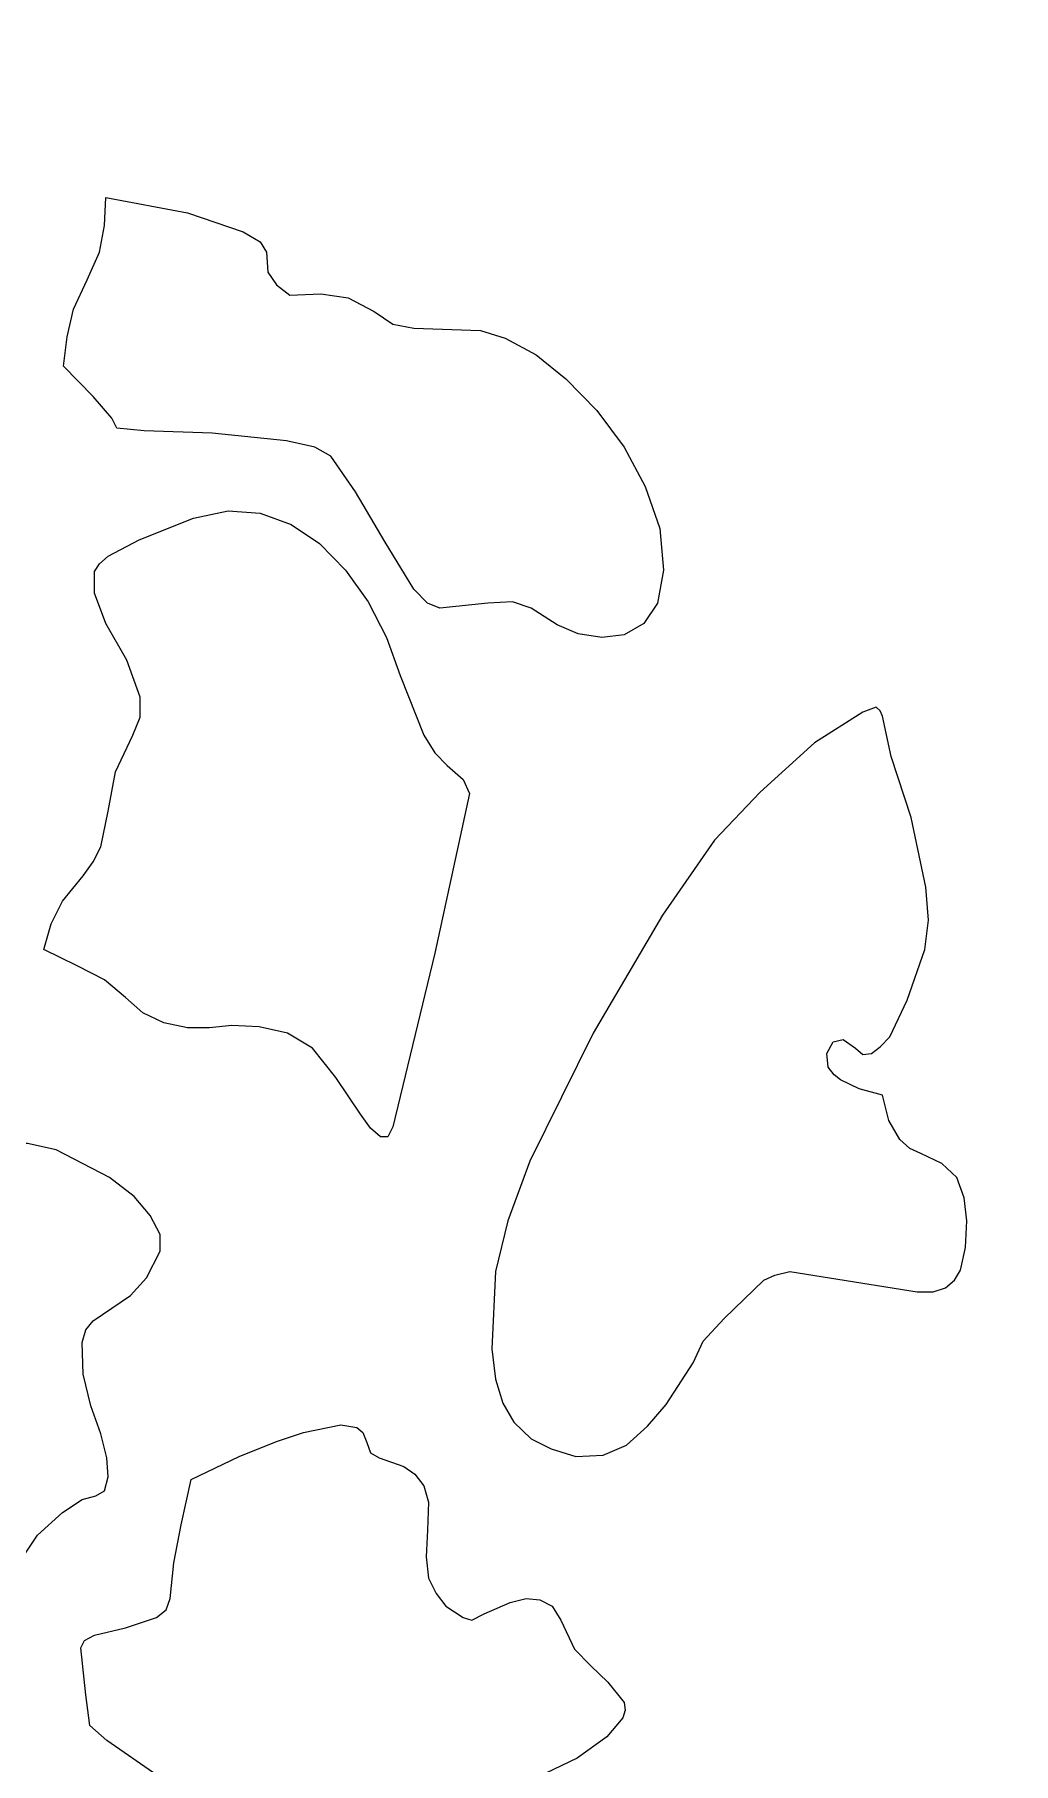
# Model space of a CAD drawing. Header units: centimetres. Extents: x -9.5 to 4.7, y -9.1 to 10.1.
# Drawn here: x -6.871 to -5.005, y -1.647 to 1.648 of the extents above; entities that cross this region are included whole.
import ezdxf

# ---------------------------------------------------------------- set-up
doc = ezdxf.new("R2010")
doc.units = ezdxf.units.CM
doc.header["$MEASUREMENT"] = 0
doc.layers.add('layer 1', color=7, linetype='Continuous')

msp = doc.modelspace()

# ---------------------------------------------------------------- linework, layer by layer
at = {"layer": 'layer 1', "color": 242, "lineweight": 9}
for points, knots in [([(-3.14019, -9.10151), (-3.14019, -9.10151), (-9.54723, -9.10249), (-9.54723, -9.10249), (-9.54723, -9.10249), (-9.54723, -9.10249), (-9.54723, 10.11864), (-9.54723, 10.11864), (-9.54723, 10.11864), (-9.54723, 10.11864), (-3.14019, 10.11864), (-3.14019, 10.11864), (-3.14019, 10.11864), (-3.14019, 10.11864), (-3.14019, -9.10151), (-3.14019, -9.10151)], [0, 0, 0, 0, 0.2, 0.2, 0.2, 0.2, 0.4, 0.4, 0.4, 0.4, 0.6, 0.6, 0.6, 0.6, 1, 1, 1, 1]), ([(-6.71389, 0.89762), (-6.71389, 0.89762), (-6.66192, 0.8927), (-6.66192, 0.8927), (-6.66192, 0.8927), (-6.66192, 0.8927), (-6.53236, 0.88797), (-6.53236, 0.88797), (-6.53236, 0.88797), (-6.53236, 0.88797), (-6.39069, 0.8734), (-6.39069, 0.8734), (-6.39069, 0.8734), (-6.39069, 0.8734), (-6.33659, 0.86138), (-6.33659, 0.86138), (-6.33659, 0.86138), (-6.33659, 0.86138), (-6.30598, 0.84445), (-6.30598, 0.84445), (-6.30598, 0.84445), (-6.30598, 0.84445), (-6.25899, 0.7767), (-6.25899, 0.7767), (-6.25899, 0.7767), (-6.25899, 0.7767), (-6.2024, 0.6802), (-6.2024, 0.6802), (-6.2024, 0.6802), (-6.2024, 0.6802), (-6.14794, 0.59079), (-6.14794, 0.59079), (-6.14794, 0.59079), (-6.14794, 0.59079), (-6.12195, 0.5642), (-6.12195, 0.5642), (-6.12195, 0.5642), (-6.12195, 0.5642), (-6.09846, 0.55455), (-6.09846, 0.55455), (-6.09846, 0.55455), (-6.09846, 0.55455), (-6.00662, 0.5642), (-6.00662, 0.5642), (-6.00662, 0.5642), (-6.00662, 0.5642), (-5.95964, 0.56657), (-5.95964, 0.56657), (-5.95964, 0.56657), (-5.95964, 0.56657), (-5.92404, 0.55455), (-5.92404, 0.55455), (-5.92404, 0.55455), (-5.92404, 0.55455), (-5.87457, 0.52304), (-5.87457, 0.52304), (-5.87457, 0.52304), (-5.87457, 0.52304), (-5.8347, 0.50611), (-5.8347, 0.50611), (-5.8347, 0.50611), (-5.8347, 0.50611), (-5.78985, 0.49882), (-5.78985, 0.49882), (-5.78985, 0.49882), (-5.78985, 0.49882), (-5.74714, 0.50374), (-5.74714, 0.50374), (-5.74714, 0.50374), (-5.74714, 0.50374), (-5.70976, 0.52541), (-5.70976, 0.52541), (-5.70976, 0.52541), (-5.70976, 0.52541), (-5.68378, 0.5642), (-5.68378, 0.5642), (-5.68378, 0.5642), (-5.68378, 0.5642), (-5.67203, 0.62703), (-5.67203, 0.62703), (-5.67203, 0.62703), (-5.67203, 0.62703), (-5.6788, 0.70659), (-5.6788, 0.70659), (-5.6788, 0.70659), (-5.6788, 0.70659), (-5.70727, 0.78635), (-5.70727, 0.78635), (-5.70727, 0.78635), (-5.70727, 0.78635), (-5.74714, 0.86138), (-5.74714, 0.86138), (-5.74714, 0.86138), (-5.74714, 0.86138), (-5.79911, 0.9313), (-5.79911, 0.9313), (-5.79911, 0.9313), (-5.79911, 0.9313), (-5.85819, 0.99176), (-5.85819, 0.99176), (-5.85819, 0.99176), (-5.85819, 0.99176), (-5.91479, 1.03764), (-5.91479, 1.03764), (-5.91479, 1.03764), (-5.91479, 1.03764), (-5.97352, 1.06915), (-5.97352, 1.06915), (-5.97352, 1.06915), (-5.97352, 1.06915), (-6.02086, 1.08353), (-6.02086, 1.08353), (-6.02086, 1.08353), (-6.02086, 1.08353), (-6.14794, 1.08845), (-6.14794, 1.08845), (-6.14794, 1.08845), (-6.14794, 1.08845), (-6.18816, 1.09574), (-6.18816, 1.09574), (-6.18816, 1.09574), (-6.18816, 1.09574), (-6.2234, 1.11977), (-6.2234, 1.11977), (-6.2234, 1.11977), (-6.2234, 1.11977), (-6.27287, 1.14635), (-6.27287, 1.14635), (-6.27287, 1.14635), (-6.27287, 1.14635), (-6.32484, 1.15364), (-6.32484, 1.15364), (-6.32484, 1.15364), (-6.32484, 1.15364), (-6.38393, 1.15128), (-6.38393, 1.15128), (-6.38393, 1.15128), (-6.38393, 1.15128), (-6.40956, 1.17058), (-6.40956, 1.17058), (-6.40956, 1.17058), (-6.40956, 1.17058), (-6.42629, 1.1948), (-6.42629, 1.1948), (-6.42629, 1.1948), (-6.42629, 1.1948), (-6.42842, 1.2334), (-6.42842, 1.2334), (-6.42842, 1.2334), (-6.42842, 1.2334), (-6.44052, 1.2527), (-6.44052, 1.2527), (-6.44052, 1.2527), (-6.44052, 1.2527), (-6.47327, 1.272), (-6.47327, 1.272), (-6.47327, 1.272), (-6.47327, 1.272), (-6.57934, 1.30824), (-6.57934, 1.30824), (-6.57934, 1.30824), (-6.57934, 1.30824), (-6.73489, 1.33719), (-6.73489, 1.33719), (-6.73489, 1.33719), (-6.73489, 1.33719), (-6.73738, 1.28421), (-6.73738, 1.28421), (-6.73738, 1.28421), (-6.73738, 1.28421), (-6.74664, 1.2334), (-6.74664, 1.2334), (-6.74664, 1.2334), (-6.74664, 1.2334), (-6.77049, 1.18023), (-6.77049, 1.18023), (-6.77049, 1.18023), (-6.77049, 1.18023), (-6.79647, 1.12469), (-6.79647, 1.12469), (-6.79647, 1.12469), (-6.79647, 1.12469), (-6.80822, 1.07152), (-6.80822, 1.07152), (-6.80822, 1.07152), (-6.80822, 1.07152), (-6.81534, 1.01598), (-6.81534, 1.01598), (-6.81534, 1.01598), (-6.81534, 1.01598), (-6.75874, 0.95788), (-6.75874, 0.95788), (-6.75874, 0.95788), (-6.75874, 0.95788), (-6.72315, 0.91692), (-6.72315, 0.91692), (-6.72315, 0.91692), (-6.72315, 0.91692), (-6.71389, 0.89762), (-6.71389, 0.89762)], [0, 0, 0, 0, 0.0196078, 0.0196078, 0.0196078, 0.0196078, 0.0392157, 0.0392157, 0.0392157, 0.0392157, 0.0588235, 0.0588235, 0.0588235, 0.0588235, 0.0784314, 0.0784314, 0.0784314, 0.0784314, 0.0980392, 0.0980392, 0.0980392, 0.0980392, 0.1176471, 0.1176471, 0.1176471, 0.1176471, 0.1372549, 0.1372549, 0.1372549, 0.1372549, 0.1568627, 0.1568627, 0.1568627, 0.1568627, 0.1764706, 0.1764706, 0.1764706, 0.1764706, 0.1960784, 0.1960784, 0.1960784, 0.1960784, 0.2156863, 0.2156863, 0.2156863, 0.2156863, 0.2352941, 0.2352941, 0.2352941, 0.2352941, 0.254902, 0.254902, 0.254902, 0.254902, 0.2745098, 0.2745098, 0.2745098, 0.2745098, 0.2941176, 0.2941176, 0.2941176, 0.2941176, 0.3137255, 0.3137255, 0.3137255, 0.3137255, 0.3333333, 0.3333333, 0.3333333, 0.3333333, 0.3529412, 0.3529412, 0.3529412, 0.3529412, 0.372549, 0.372549, 0.372549, 0.372549, 0.3921569, 0.3921569, 0.3921569, 0.3921569, 0.4117647, 0.4117647, 0.4117647, 0.4117647, 0.4313725, 0.4313725, 0.4313725, 0.4313725, 0.4509804, 0.4509804, 0.4509804, 0.4509804, 0.4705882, 0.4705882, 0.4705882, 0.4705882, 0.4901961, 0.4901961, 0.4901961, 0.4901961, 0.5098039, 0.5098039, 0.5098039, 0.5098039, 0.5294118, 0.5294118, 0.5294118, 0.5294118, 0.5490196, 0.5490196, 0.5490196, 0.5490196, 0.5686275, 0.5686275, 0.5686275, 0.5686275, 0.5882353, 0.5882353, 0.5882353, 0.5882353, 0.6078431, 0.6078431, 0.6078431, 0.6078431, 0.627451, 0.627451, 0.627451, 0.627451, 0.6470588, 0.6470588, 0.6470588, 0.6470588, 0.6666667, 0.6666667, 0.6666667, 0.6666667, 0.6862745, 0.6862745, 0.6862745, 0.6862745, 0.7058824, 0.7058824, 0.7058824, 0.7058824, 0.7254902, 0.7254902, 0.7254902, 0.7254902, 0.745098, 0.745098, 0.745098, 0.745098, 0.7647059, 0.7647059, 0.7647059, 0.7647059, 0.7843137, 0.7843137, 0.7843137, 0.7843137, 0.8039216, 0.8039216, 0.8039216, 0.8039216, 0.8235294, 0.8235294, 0.8235294, 0.8235294, 0.8431373, 0.8431373, 0.8431373, 0.8431373, 0.8627451, 0.8627451, 0.8627451, 0.8627451, 0.8823529, 0.8823529, 0.8823529, 0.8823529, 0.9019608, 0.9019608, 0.9019608, 0.9019608, 0.9215686, 0.9215686, 0.9215686, 0.9215686, 0.9411765, 0.9411765, 0.9411765, 0.9411765, 0.9607843, 0.9607843, 0.9607843, 0.9607843, 1, 1, 1, 1]), ([(-6.85271, -0.09554), (-6.85271, -0.09554), (-6.78935, -0.12685), (-6.78935, -0.12685), (-6.78935, -0.12685), (-6.78935, -0.12685), (-6.73738, -0.15344), (-6.73738, -0.15344), (-6.73738, -0.15344), (-6.73738, -0.15344), (-6.69716, -0.18731), (-6.69716, -0.18731), (-6.69716, -0.18731), (-6.69716, -0.18731), (-6.66441, -0.21626), (-6.66441, -0.21626), (-6.66441, -0.21626), (-6.66441, -0.21626), (-6.62419, -0.23556), (-6.62419, -0.23556), (-6.62419, -0.23556), (-6.62419, -0.23556), (-6.57934, -0.24521), (-6.57934, -0.24521), (-6.57934, -0.24521), (-6.57934, -0.24521), (-6.53699, -0.24521), (-6.53699, -0.24521), (-6.53699, -0.24521), (-6.53699, -0.24521), (-6.49463, -0.24048), (-6.49463, -0.24048), (-6.49463, -0.24048), (-6.49463, -0.24048), (-6.44266, -0.24285), (-6.44266, -0.24285), (-6.44266, -0.24285), (-6.44266, -0.24285), (-6.38856, -0.25486), (-6.38856, -0.25486), (-6.38856, -0.25486), (-6.38856, -0.25486), (-6.34121, -0.28381), (-6.34121, -0.28381), (-6.34121, -0.28381), (-6.34121, -0.28381), (-6.29672, -0.33954), (-6.29672, -0.33954), (-6.29672, -0.33954), (-6.29672, -0.33954), (-6.24938, -0.40946), (-6.24938, -0.40946), (-6.24938, -0.40946), (-6.24938, -0.40946), (-6.23052, -0.43604), (-6.23052, -0.43604), (-6.23052, -0.43604), (-6.23052, -0.43604), (-6.21165, -0.45298), (-6.21165, -0.45298), (-6.21165, -0.45298), (-6.21165, -0.45298), (-6.19741, -0.45298), (-6.19741, -0.45298), (-6.19741, -0.45298), (-6.19741, -0.45298), (-6.18816, -0.43368), (-6.18816, -0.43368), (-6.18816, -0.43368), (-6.18816, -0.43368), (-6.10807, -0.10263), (-6.10807, -0.10263), (-6.10807, -0.10263), (-6.10807, -0.10263), (-6.04186, 0.20164), (-6.04186, 0.20164), (-6.04186, 0.20164), (-6.04186, 0.20164), (-6.05361, 0.22823), (-6.05361, 0.22823), (-6.05361, 0.22823), (-6.05361, 0.22823), (-6.08458, 0.25482), (-6.08458, 0.25482), (-6.08458, 0.25482), (-6.08458, 0.25482), (-6.10807, 0.27904), (-6.10807, 0.27904), (-6.10807, 0.27904), (-6.10807, 0.27904), (-6.12907, 0.31291), (-6.12907, 0.31291), (-6.12907, 0.31291), (-6.12907, 0.31291), (-6.17392, 0.42635), (-6.17392, 0.42635), (-6.17392, 0.42635), (-6.17392, 0.42635), (-6.1999, 0.49882), (-6.1999, 0.49882), (-6.1999, 0.49882), (-6.1999, 0.49882), (-6.23514, 0.56657), (-6.23514, 0.56657), (-6.23514, 0.56657), (-6.23514, 0.56657), (-6.27786, 0.62703), (-6.27786, 0.62703), (-6.27786, 0.62703), (-6.27786, 0.62703), (-6.32733, 0.67764), (-6.32733, 0.67764), (-6.32733, 0.67764), (-6.32733, 0.67764), (-6.38144, 0.71388), (-6.38144, 0.71388), (-6.38144, 0.71388), (-6.38144, 0.71388), (-6.44052, 0.73574), (-6.44052, 0.73574), (-6.44052, 0.73574), (-6.44052, 0.73574), (-6.50175, 0.74046), (-6.50175, 0.74046), (-6.50175, 0.74046), (-6.50175, 0.74046), (-6.5676, 0.72609), (-6.5676, 0.72609), (-6.5676, 0.72609), (-6.5676, 0.72609), (-6.67153, 0.68493), (-6.67153, 0.68493), (-6.67153, 0.68493), (-6.67153, 0.68493), (-6.73026, 0.65361), (-6.73026, 0.65361), (-6.73026, 0.65361), (-6.73026, 0.65361), (-6.74664, 0.63904), (-6.74664, 0.63904), (-6.74664, 0.63904), (-6.74664, 0.63904), (-6.75625, 0.62447), (-6.75625, 0.62447), (-6.75625, 0.62447), (-6.75625, 0.62447), (-6.75625, 0.5835), (-6.75625, 0.5835), (-6.75625, 0.5835), (-6.75625, 0.5835), (-6.73489, 0.52541), (-6.73489, 0.52541), (-6.73489, 0.52541), (-6.73489, 0.52541), (-6.69503, 0.45549), (-6.69503, 0.45549), (-6.69503, 0.45549), (-6.69503, 0.45549), (-6.66904, 0.38538), (-6.66904, 0.38538), (-6.66904, 0.38538), (-6.66904, 0.38538), (-6.66904, 0.34679), (-6.66904, 0.34679), (-6.66904, 0.34679), (-6.66904, 0.34679), (-6.68328, 0.31291), (-6.68328, 0.31291), (-6.68328, 0.31291), (-6.68328, 0.31291), (-6.71603, 0.2428), (-6.71603, 0.2428), (-6.71603, 0.2428), (-6.71603, 0.2428), (-6.73026, 0.16797), (-6.73026, 0.16797), (-6.73026, 0.16797), (-6.73026, 0.16797), (-6.7445, 0.10022), (-6.7445, 0.10022), (-6.7445, 0.10022), (-6.7445, 0.10022), (-6.75874, 0.07127), (-6.75874, 0.07127), (-6.75874, 0.07127), (-6.75874, 0.07127), (-6.77761, 0.04468), (-6.77761, 0.04468), (-6.77761, 0.04468), (-6.77761, 0.04468), (-6.81747, -0.00357), (-6.81747, -0.00357), (-6.81747, -0.00357), (-6.81747, -0.00357), (-6.83883, -0.04709), (-6.83883, -0.04709), (-6.83883, -0.04709), (-6.83883, -0.04709), (-6.85271, -0.09554), (-6.85271, -0.09554)], [0, 0, 0, 0, 0.0196078, 0.0196078, 0.0196078, 0.0196078, 0.0392157, 0.0392157, 0.0392157, 0.0392157, 0.0588235, 0.0588235, 0.0588235, 0.0588235, 0.0784314, 0.0784314, 0.0784314, 0.0784314, 0.0980392, 0.0980392, 0.0980392, 0.0980392, 0.1176471, 0.1176471, 0.1176471, 0.1176471, 0.1372549, 0.1372549, 0.1372549, 0.1372549, 0.1568627, 0.1568627, 0.1568627, 0.1568627, 0.1764706, 0.1764706, 0.1764706, 0.1764706, 0.1960784, 0.1960784, 0.1960784, 0.1960784, 0.2156863, 0.2156863, 0.2156863, 0.2156863, 0.2352941, 0.2352941, 0.2352941, 0.2352941, 0.254902, 0.254902, 0.254902, 0.254902, 0.2745098, 0.2745098, 0.2745098, 0.2745098, 0.2941176, 0.2941176, 0.2941176, 0.2941176, 0.3137255, 0.3137255, 0.3137255, 0.3137255, 0.3333333, 0.3333333, 0.3333333, 0.3333333, 0.3529412, 0.3529412, 0.3529412, 0.3529412, 0.372549, 0.372549, 0.372549, 0.372549, 0.3921569, 0.3921569, 0.3921569, 0.3921569, 0.4117647, 0.4117647, 0.4117647, 0.4117647, 0.4313725, 0.4313725, 0.4313725, 0.4313725, 0.4509804, 0.4509804, 0.4509804, 0.4509804, 0.4705882, 0.4705882, 0.4705882, 0.4705882, 0.4901961, 0.4901961, 0.4901961, 0.4901961, 0.5098039, 0.5098039, 0.5098039, 0.5098039, 0.5294118, 0.5294118, 0.5294118, 0.5294118, 0.5490196, 0.5490196, 0.5490196, 0.5490196, 0.5686275, 0.5686275, 0.5686275, 0.5686275, 0.5882353, 0.5882353, 0.5882353, 0.5882353, 0.6078431, 0.6078431, 0.6078431, 0.6078431, 0.627451, 0.627451, 0.627451, 0.627451, 0.6470588, 0.6470588, 0.6470588, 0.6470588, 0.6666667, 0.6666667, 0.6666667, 0.6666667, 0.6862745, 0.6862745, 0.6862745, 0.6862745, 0.7058824, 0.7058824, 0.7058824, 0.7058824, 0.7254902, 0.7254902, 0.7254902, 0.7254902, 0.745098, 0.745098, 0.745098, 0.745098, 0.7647059, 0.7647059, 0.7647059, 0.7647059, 0.7843137, 0.7843137, 0.7843137, 0.7843137, 0.8039216, 0.8039216, 0.8039216, 0.8039216, 0.8235294, 0.8235294, 0.8235294, 0.8235294, 0.8431373, 0.8431373, 0.8431373, 0.8431373, 0.8627451, 0.8627451, 0.8627451, 0.8627451, 0.8823529, 0.8823529, 0.8823529, 0.8823529, 0.9019608, 0.9019608, 0.9019608, 0.9019608, 0.9215686, 0.9215686, 0.9215686, 0.9215686, 0.9411765, 0.9411765, 0.9411765, 0.9411765, 0.9607843, 0.9607843, 0.9607843, 0.9607843, 1, 1, 1, 1]), ([(-5.59657, -0.84193), (-5.59657, -0.84193), (-5.61544, -0.88309), (-5.61544, -0.88309), (-5.61544, -0.88309), (-5.61544, -0.88309), (-5.66705, -0.96285), (-5.66705, -0.96285), (-5.66705, -0.96285), (-5.66705, -0.96285), (-5.70265, -1.00381), (-5.70265, -1.00381), (-5.70265, -1.00381), (-5.70265, -1.00381), (-5.74251, -1.04005), (-5.74251, -1.04005), (-5.74251, -1.04005), (-5.74251, -1.04005), (-5.78736, -1.05955), (-5.78736, -1.05955), (-5.78736, -1.05955), (-5.78736, -1.05955), (-5.83933, -1.06191), (-5.83933, -1.06191), (-5.83933, -1.06191), (-5.83933, -1.06191), (-5.88631, -1.04734), (-5.88631, -1.04734), (-5.88631, -1.04734), (-5.88631, -1.04734), (-5.92404, -1.02804), (-5.92404, -1.02804), (-5.92404, -1.02804), (-5.92404, -1.02804), (-5.95715, -0.99672), (-5.95715, -0.99672), (-5.95715, -0.99672), (-5.95715, -0.99672), (-5.9785, -0.96049), (-5.9785, -0.96049), (-5.9785, -0.96049), (-5.9785, -0.96049), (-5.99239, -0.9144), (-5.99239, -0.9144), (-5.99239, -0.9144), (-5.99239, -0.9144), (-5.99951, -0.85651), (-5.99951, -0.85651), (-5.99951, -0.85651), (-5.99951, -0.85651), (-5.99239, -0.7092), (-5.99239, -0.7092), (-5.99239, -0.7092), (-5.99239, -0.7092), (-5.96889, -0.6125), (-5.96889, -0.6125), (-5.96889, -0.6125), (-5.96889, -0.6125), (-5.92654, -0.49887), (-5.92654, -0.49887), (-5.92654, -0.49887), (-5.92654, -0.49887), (-5.80623, -0.25486), (-5.80623, -0.25486), (-5.80623, -0.25486), (-5.80623, -0.25486), (-5.67417, -0.03015), (-5.67417, -0.03015), (-5.67417, -0.03015), (-5.67417, -0.03015), (-5.57522, 0.11243), (-5.57522, 0.11243), (-5.57522, 0.11243), (-5.57522, 0.11243), (-5.48801, 0.2042), (-5.48801, 0.2042), (-5.48801, 0.2042), (-5.48801, 0.2042), (-5.38443, 0.29834), (-5.38443, 0.29834), (-5.38443, 0.29834), (-5.38443, 0.29834), (-5.29224, 0.35644), (-5.29224, 0.35644), (-5.29224, 0.35644), (-5.29224, 0.35644), (-5.26661, 0.36609), (-5.26661, 0.36609), (-5.26661, 0.36609), (-5.26661, 0.36609), (-5.25949, 0.3588), (-5.25949, 0.3588), (-5.25949, 0.3588), (-5.25949, 0.3588), (-5.25451, 0.34915), (-5.25451, 0.34915), (-5.25451, 0.34915), (-5.25451, 0.34915), (-5.23814, 0.27175), (-5.23814, 0.27175), (-5.23814, 0.27175), (-5.23814, 0.27175), (-5.20041, 0.15576), (-5.20041, 0.15576), (-5.20041, 0.15576), (-5.20041, 0.15576), (-5.17229, 0.02302), (-5.17229, 0.02302), (-5.17229, 0.02302), (-5.17229, 0.02302), (-5.1673, -0.0398), (-5.1673, -0.0398), (-5.1673, -0.0398), (-5.1673, -0.0398), (-5.17442, -0.09554), (-5.17442, -0.09554), (-5.17442, -0.09554), (-5.17442, -0.09554), (-5.20752, -0.19204), (-5.20752, -0.19204), (-5.20752, -0.19204), (-5.20752, -0.19204), (-5.24063, -0.26215), (-5.24063, -0.26215), (-5.24063, -0.26215), (-5.24063, -0.26215), (-5.25949, -0.28145), (-5.25949, -0.28145), (-5.25949, -0.28145), (-5.25949, -0.28145), (-5.27587, -0.29366), (-5.27587, -0.29366), (-5.27587, -0.29366), (-5.27587, -0.29366), (-5.29224, -0.29602), (-5.29224, -0.29602), (-5.29224, -0.29602), (-5.29224, -0.29602), (-5.30648, -0.28381), (-5.30648, -0.28381), (-5.30648, -0.28381), (-5.30648, -0.28381), (-5.32997, -0.26707), (-5.32997, -0.26707), (-5.32997, -0.26707), (-5.32997, -0.26707), (-5.34883, -0.2718), (-5.34883, -0.2718), (-5.34883, -0.2718), (-5.34883, -0.2718), (-5.36058, -0.29366), (-5.36058, -0.29366), (-5.36058, -0.29366), (-5.36058, -0.29366), (-5.35845, -0.32005), (-5.35845, -0.32005), (-5.35845, -0.32005), (-5.35845, -0.32005), (-5.3467, -0.33462), (-5.3467, -0.33462), (-5.3467, -0.33462), (-5.3467, -0.33462), (-5.33495, -0.34427), (-5.33495, -0.34427), (-5.33495, -0.34427), (-5.33495, -0.34427), (-5.29936, -0.36121), (-5.29936, -0.36121), (-5.29936, -0.36121), (-5.29936, -0.36121), (-5.25451, -0.37322), (-5.25451, -0.37322), (-5.25451, -0.37322), (-5.25451, -0.37322), (-5.24276, -0.42167), (-5.24276, -0.42167), (-5.24276, -0.42167), (-5.24276, -0.42167), (-5.22176, -0.4579), (-5.22176, -0.4579), (-5.22176, -0.4579), (-5.22176, -0.4579), (-5.2029, -0.47484), (-5.2029, -0.47484), (-5.2029, -0.47484), (-5.2029, -0.47484), (-5.18154, -0.48449), (-5.18154, -0.48449), (-5.18154, -0.48449), (-5.18154, -0.48449), (-5.14167, -0.50379), (-5.14167, -0.50379), (-5.14167, -0.50379), (-5.14167, -0.50379), (-5.1132, -0.53038), (-5.1132, -0.53038), (-5.1132, -0.53038), (-5.1132, -0.53038), (-5.09896, -0.56898), (-5.09896, -0.56898), (-5.09896, -0.56898), (-5.09896, -0.56898), (-5.09433, -0.6125), (-5.09433, -0.6125), (-5.09433, -0.6125), (-5.09433, -0.6125), (-5.09682, -0.66331), (-5.09682, -0.66331), (-5.09682, -0.66331), (-5.09682, -0.66331), (-5.10608, -0.70664), (-5.10608, -0.70664), (-5.10608, -0.70664), (-5.10608, -0.70664), (-5.11783, -0.72613), (-5.11783, -0.72613), (-5.11783, -0.72613), (-5.11783, -0.72613), (-5.13455, -0.74051), (-5.13455, -0.74051), (-5.13455, -0.74051), (-5.13455, -0.74051), (-5.15805, -0.7478), (-5.15805, -0.7478), (-5.15805, -0.7478), (-5.15805, -0.7478), (-5.18866, -0.7478), (-5.18866, -0.7478), (-5.18866, -0.7478), (-5.18866, -0.7478), (-5.35595, -0.72121), (-5.35595, -0.72121), (-5.35595, -0.72121), (-5.35595, -0.72121), (-5.43141, -0.7092), (-5.43141, -0.7092), (-5.43141, -0.7092), (-5.43141, -0.7092), (-5.45989, -0.71629), (-5.45989, -0.71629), (-5.45989, -0.71629), (-5.45989, -0.71629), (-5.48089, -0.72613), (-5.48089, -0.72613), (-5.48089, -0.72613), (-5.48089, -0.72613), (-5.55635, -0.79861), (-5.55635, -0.79861), (-5.55635, -0.79861), (-5.55635, -0.79861), (-5.59657, -0.84193), (-5.59657, -0.84193)], [0, 0, 0, 0, 0.015625, 0.015625, 0.015625, 0.015625, 0.03125, 0.03125, 0.03125, 0.03125, 0.046875, 0.046875, 0.046875, 0.046875, 0.0625, 0.0625, 0.0625, 0.0625, 0.078125, 0.078125, 0.078125, 0.078125, 0.09375, 0.09375, 0.09375, 0.09375, 0.109375, 0.109375, 0.109375, 0.109375, 0.125, 0.125, 0.125, 0.125, 0.140625, 0.140625, 0.140625, 0.140625, 0.15625, 0.15625, 0.15625, 0.15625, 0.171875, 0.171875, 0.171875, 0.171875, 0.1875, 0.1875, 0.1875, 0.1875, 0.203125, 0.203125, 0.203125, 0.203125, 0.21875, 0.21875, 0.21875, 0.21875, 0.234375, 0.234375, 0.234375, 0.234375, 0.25, 0.25, 0.25, 0.25, 0.265625, 0.265625, 0.265625, 0.265625, 0.28125, 0.28125, 0.28125, 0.28125, 0.296875, 0.296875, 0.296875, 0.296875, 0.3125, 0.3125, 0.3125, 0.3125, 0.328125, 0.328125, 0.328125, 0.328125, 0.34375, 0.34375, 0.34375, 0.34375, 0.359375, 0.359375, 0.359375, 0.359375, 0.375, 0.375, 0.375, 0.375, 0.390625, 0.390625, 0.390625, 0.390625, 0.40625, 0.40625, 0.40625, 0.40625, 0.421875, 0.421875, 0.421875, 0.421875, 0.4375, 0.4375, 0.4375, 0.4375, 0.453125, 0.453125, 0.453125, 0.453125, 0.46875, 0.46875, 0.46875, 0.46875, 0.484375, 0.484375, 0.484375, 0.484375, 0.5, 0.5, 0.5, 0.5, 0.515625, 0.515625, 0.515625, 0.515625, 0.53125, 0.53125, 0.53125, 0.53125, 0.546875, 0.546875, 0.546875, 0.546875, 0.5625, 0.5625, 0.5625, 0.5625, 0.578125, 0.578125, 0.578125, 0.578125, 0.59375, 0.59375, 0.59375, 0.59375, 0.609375, 0.609375, 0.609375, 0.609375, 0.625, 0.625, 0.625, 0.625, 0.640625, 0.640625, 0.640625, 0.640625, 0.65625, 0.65625, 0.65625, 0.65625, 0.671875, 0.671875, 0.671875, 0.671875, 0.6875, 0.6875, 0.6875, 0.6875, 0.703125, 0.703125, 0.703125, 0.703125, 0.71875, 0.71875, 0.71875, 0.71875, 0.734375, 0.734375, 0.734375, 0.734375, 0.75, 0.75, 0.75, 0.75, 0.765625, 0.765625, 0.765625, 0.765625, 0.78125, 0.78125, 0.78125, 0.78125, 0.796875, 0.796875, 0.796875, 0.796875, 0.8125, 0.8125, 0.8125, 0.8125, 0.828125, 0.828125, 0.828125, 0.828125, 0.84375, 0.84375, 0.84375, 0.84375, 0.859375, 0.859375, 0.859375, 0.859375, 0.875, 0.875, 0.875, 0.875, 0.890625, 0.890625, 0.890625, 0.890625, 0.90625, 0.90625, 0.90625, 0.90625, 0.921875, 0.921875, 0.921875, 0.921875, 0.9375, 0.9375, 0.9375, 0.9375, 0.953125, 0.953125, 0.953125, 0.953125, 0.96875, 0.96875, 0.96875, 0.96875, 1, 1, 1, 1]), ([(-6.75376, -1.13675), (-6.75376, -1.13675), (-6.77974, -1.14403), (-6.77974, -1.14403), (-6.77974, -1.14403), (-6.77974, -1.14403), (-6.81747, -1.16826), (-6.81747, -1.16826), (-6.81747, -1.16826), (-6.81747, -1.16826), (-6.86481, -1.21158), (-6.86481, -1.21158), (-6.86481, -1.21158), (-6.86481, -1.21158), (-6.90717, -1.27441), (-6.90717, -1.27441), (-6.90717, -1.27441), (-6.90717, -1.27441), (-6.92817, -1.30592), (-6.92817, -1.30592), (-6.92817, -1.30592), (-6.92817, -1.30592), (-6.94953, -1.32285), (-6.94953, -1.32285), (-6.94953, -1.32285), (-6.94953, -1.32285), (-6.99651, -1.33723), (-6.99651, -1.33723), (-6.99651, -1.33723), (-6.99651, -1.33723), (-7.04136, -1.34215), (-7.04136, -1.34215), (-7.04136, -1.34215), (-7.04136, -1.34215), (-7.06023, -1.3518), (-7.06023, -1.3518), (-7.06023, -1.3518), (-7.06023, -1.3518), (-7.07696, -1.3711), (-7.07696, -1.3711), (-7.07696, -1.3711), (-7.07696, -1.3711), (-7.10757, -1.40734), (-7.10757, -1.40734), (-7.10757, -1.40734), (-7.10757, -1.40734), (-7.14281, -1.42664), (-7.14281, -1.42664), (-7.14281, -1.42664), (-7.14281, -1.42664), (-7.18054, -1.42191), (-7.18054, -1.42191), (-7.18054, -1.42191), (-7.18054, -1.42191), (-7.21578, -1.3904), (-7.21578, -1.3904), (-7.21578, -1.3904), (-7.21578, -1.3904), (-7.256, -1.30592), (-7.256, -1.30592), (-7.256, -1.30592), (-7.256, -1.30592), (-7.28661, -1.16097), (-7.28661, -1.16097), (-7.28661, -1.16097), (-7.28661, -1.16097), (-7.29373, -1.07629), (-7.29373, -1.07629), (-7.29373, -1.07629), (-7.29373, -1.07629), (-7.29373, -0.98451), (-7.29373, -0.98451), (-7.29373, -0.98451), (-7.29373, -0.98451), (-7.28412, -0.8951), (-7.28412, -0.8951), (-7.28412, -0.8951), (-7.28412, -0.8951), (-7.26063, -0.8057), (-7.26063, -0.8057), (-7.26063, -0.8057), (-7.26063, -0.8057), (-7.22752, -0.7285), (-7.22752, -0.7285), (-7.22752, -0.7285), (-7.22752, -0.7285), (-7.18979, -0.65839), (-7.18979, -0.65839), (-7.18979, -0.65839), (-7.18979, -0.65839), (-7.14743, -0.60285), (-7.14743, -0.60285), (-7.14743, -0.60285), (-7.14743, -0.60285), (-7.10757, -0.5544), (-7.10757, -0.5544), (-7.10757, -0.5544), (-7.10757, -0.5544), (-7.06272, -0.51817), (-7.06272, -0.51817), (-7.06272, -0.51817), (-7.06272, -0.51817), (-7.02036, -0.49178), (-7.02036, -0.49178), (-7.02036, -0.49178), (-7.02036, -0.49178), (-6.93066, -0.46519), (-6.93066, -0.46519), (-6.93066, -0.46519), (-6.93066, -0.46519), (-6.88368, -0.46519), (-6.88368, -0.46519), (-6.88368, -0.46519), (-6.88368, -0.46519), (-6.82922, -0.4772), (-6.82922, -0.4772), (-6.82922, -0.4772), (-6.82922, -0.4772), (-6.72777, -0.53038), (-6.72777, -0.53038), (-6.72777, -0.53038), (-6.72777, -0.53038), (-6.68079, -0.56661), (-6.68079, -0.56661), (-6.68079, -0.56661), (-6.68079, -0.56661), (-6.65018, -0.60285), (-6.65018, -0.60285), (-6.65018, -0.60285), (-6.65018, -0.60285), (-6.63131, -0.63909), (-6.63131, -0.63909), (-6.63131, -0.63909), (-6.63131, -0.63909), (-6.63131, -0.6704), (-6.63131, -0.6704), (-6.63131, -0.6704), (-6.63131, -0.6704), (-6.6573, -0.72121), (-6.6573, -0.72121), (-6.6573, -0.72121), (-6.6573, -0.72121), (-6.68791, -0.75508), (-6.68791, -0.75508), (-6.68791, -0.75508), (-6.68791, -0.75508), (-6.75874, -0.80333), (-6.75874, -0.80333), (-6.75874, -0.80333), (-6.75874, -0.80333), (-6.77262, -0.82027), (-6.77262, -0.82027), (-6.77262, -0.82027), (-6.77262, -0.82027), (-6.77974, -0.84449), (-6.77974, -0.84449), (-6.77974, -0.84449), (-6.77974, -0.84449), (-6.77761, -0.90475), (-6.77761, -0.90475), (-6.77761, -0.90475), (-6.77761, -0.90475), (-6.76337, -0.96521), (-6.76337, -0.96521), (-6.76337, -0.96521), (-6.76337, -0.96521), (-6.7445, -1.01839), (-6.7445, -1.01839), (-6.7445, -1.01839), (-6.7445, -1.01839), (-6.73276, -1.06427), (-6.73276, -1.06427), (-6.73276, -1.06427), (-6.73276, -1.06427), (-6.73026, -1.10051), (-6.73026, -1.10051), (-6.73026, -1.10051), (-6.73026, -1.10051), (-6.73738, -1.1271), (-6.73738, -1.1271), (-6.73738, -1.1271), (-6.73738, -1.1271), (-6.75376, -1.13675), (-6.75376, -1.13675)], [0, 0, 0, 0, 0.0212766, 0.0212766, 0.0212766, 0.0212766, 0.0425532, 0.0425532, 0.0425532, 0.0425532, 0.0638298, 0.0638298, 0.0638298, 0.0638298, 0.0851064, 0.0851064, 0.0851064, 0.0851064, 0.106383, 0.106383, 0.106383, 0.106383, 0.1276596, 0.1276596, 0.1276596, 0.1276596, 0.1489362, 0.1489362, 0.1489362, 0.1489362, 0.1702128, 0.1702128, 0.1702128, 0.1702128, 0.1914894, 0.1914894, 0.1914894, 0.1914894, 0.212766, 0.212766, 0.212766, 0.212766, 0.2340426, 0.2340426, 0.2340426, 0.2340426, 0.2553191, 0.2553191, 0.2553191, 0.2553191, 0.2765957, 0.2765957, 0.2765957, 0.2765957, 0.2978723, 0.2978723, 0.2978723, 0.2978723, 0.3191489, 0.3191489, 0.3191489, 0.3191489, 0.3404255, 0.3404255, 0.3404255, 0.3404255, 0.3617021, 0.3617021, 0.3617021, 0.3617021, 0.3829787, 0.3829787, 0.3829787, 0.3829787, 0.4042553, 0.4042553, 0.4042553, 0.4042553, 0.4255319, 0.4255319, 0.4255319, 0.4255319, 0.4468085, 0.4468085, 0.4468085, 0.4468085, 0.4680851, 0.4680851, 0.4680851, 0.4680851, 0.4893617, 0.4893617, 0.4893617, 0.4893617, 0.5106383, 0.5106383, 0.5106383, 0.5106383, 0.5319149, 0.5319149, 0.5319149, 0.5319149, 0.5531915, 0.5531915, 0.5531915, 0.5531915, 0.5744681, 0.5744681, 0.5744681, 0.5744681, 0.5957447, 0.5957447, 0.5957447, 0.5957447, 0.6170213, 0.6170213, 0.6170213, 0.6170213, 0.6382979, 0.6382979, 0.6382979, 0.6382979, 0.6595745, 0.6595745, 0.6595745, 0.6595745, 0.6808511, 0.6808511, 0.6808511, 0.6808511, 0.7021277, 0.7021277, 0.7021277, 0.7021277, 0.7234043, 0.7234043, 0.7234043, 0.7234043, 0.7446809, 0.7446809, 0.7446809, 0.7446809, 0.7659574, 0.7659574, 0.7659574, 0.7659574, 0.787234, 0.787234, 0.787234, 0.787234, 0.8085106, 0.8085106, 0.8085106, 0.8085106, 0.8297872, 0.8297872, 0.8297872, 0.8297872, 0.8510638, 0.8510638, 0.8510638, 0.8510638, 0.8723404, 0.8723404, 0.8723404, 0.8723404, 0.893617, 0.893617, 0.893617, 0.893617, 0.9148936, 0.9148936, 0.9148936, 0.9148936, 0.9361702, 0.9361702, 0.9361702, 0.9361702, 0.9574468, 0.9574468, 0.9574468, 0.9574468, 1, 1, 1, 1]), ([(-6.7655, -1.57415), (-6.7655, -1.57415), (-6.73276, -1.6031), (-6.73276, -1.6031), (-6.73276, -1.6031), (-6.73276, -1.6031), (-6.63594, -1.67065), (-6.63594, -1.67065), (-6.63594, -1.67065), (-6.63594, -1.67065), (-6.57009, -1.70452), (-6.57009, -1.70452), (-6.57009, -1.70452), (-6.57009, -1.70452), (-6.49, -1.73347), (-6.49, -1.73347), (-6.49, -1.73347), (-6.49, -1.73347), (-6.40493, -1.75533), (-6.40493, -1.75533), (-6.40493, -1.75533), (-6.40493, -1.75533), (-6.30847, -1.76498), (-6.30847, -1.76498), (-6.30847, -1.76498), (-6.30847, -1.76498), (-6.20702, -1.75769), (-6.20702, -1.75769), (-6.20702, -1.75769), (-6.20702, -1.75769), (-6.10558, -1.73839), (-6.10558, -1.73839), (-6.10558, -1.73839), (-6.10558, -1.73839), (-6.00413, -1.70944), (-6.00413, -1.70944), (-6.00413, -1.70944), (-6.00413, -1.70944), (-5.9123, -1.67321), (-5.9123, -1.67321), (-5.9123, -1.67321), (-5.9123, -1.67321), (-5.83684, -1.63697), (-5.83684, -1.63697), (-5.83684, -1.63697), (-5.83684, -1.63697), (-5.78024, -1.59581), (-5.78024, -1.59581), (-5.78024, -1.59581), (-5.78024, -1.59581), (-5.74963, -1.55957), (-5.74963, -1.55957), (-5.74963, -1.55957), (-5.74963, -1.55957), (-5.745, -1.545), (-5.745, -1.545), (-5.745, -1.545), (-5.745, -1.545), (-5.74714, -1.53062), (-5.74714, -1.53062), (-5.74714, -1.53062), (-5.74714, -1.53062), (-5.77811, -1.49202), (-5.77811, -1.49202), (-5.77811, -1.49202), (-5.77811, -1.49202), (-5.81085, -1.46051), (-5.81085, -1.46051), (-5.81085, -1.46051), (-5.81085, -1.46051), (-5.84147, -1.4292), (-5.84147, -1.4292), (-5.84147, -1.4292), (-5.84147, -1.4292), (-5.86745, -1.37347), (-5.86745, -1.37347), (-5.86745, -1.37347), (-5.86745, -1.37347), (-5.88418, -1.34688), (-5.88418, -1.34688), (-5.88418, -1.34688), (-5.88418, -1.34688), (-5.90767, -1.33487), (-5.90767, -1.33487), (-5.90767, -1.33487), (-5.90767, -1.33487), (-5.93366, -1.3325), (-5.93366, -1.3325), (-5.93366, -1.3325), (-5.93366, -1.3325), (-5.96427, -1.33979), (-5.96427, -1.33979), (-5.96427, -1.33979), (-5.96427, -1.33979), (-6.01374, -1.36145), (-6.01374, -1.36145), (-6.01374, -1.36145), (-6.01374, -1.36145), (-6.03724, -1.37347), (-6.03724, -1.37347), (-6.03724, -1.37347), (-6.03724, -1.37347), (-6.05361, -1.36874), (-6.05361, -1.36874), (-6.05361, -1.36874), (-6.05361, -1.36874), (-6.08671, -1.34688), (-6.08671, -1.34688), (-6.08671, -1.34688), (-6.08671, -1.34688), (-6.10558, -1.32285), (-6.10558, -1.32285), (-6.10558, -1.32285), (-6.10558, -1.32285), (-6.11982, -1.2939), (-6.11982, -1.2939), (-6.11982, -1.2939), (-6.11982, -1.2939), (-6.12444, -1.25274), (-6.12444, -1.25274), (-6.12444, -1.25274), (-6.12444, -1.25274), (-6.12195, -1.20193), (-6.12195, -1.20193), (-6.12195, -1.20193), (-6.12195, -1.20193), (-6.11982, -1.14876), (-6.11982, -1.14876), (-6.11982, -1.14876), (-6.11982, -1.14876), (-6.12907, -1.11745), (-6.12907, -1.11745), (-6.12907, -1.11745), (-6.12907, -1.11745), (-6.1458, -1.09578), (-6.1458, -1.09578), (-6.1458, -1.09578), (-6.1458, -1.09578), (-6.1668, -1.08121), (-6.1668, -1.08121), (-6.1668, -1.08121), (-6.1668, -1.08121), (-6.21414, -1.06427), (-6.21414, -1.06427), (-6.21414, -1.06427), (-6.21414, -1.06427), (-6.23052, -1.05462), (-6.23052, -1.05462), (-6.23052, -1.05462), (-6.23052, -1.05462), (-6.23763, -1.03532), (-6.23763, -1.03532), (-6.23763, -1.03532), (-6.23763, -1.03532), (-6.24475, -1.01602), (-6.24475, -1.01602), (-6.24475, -1.01602), (-6.24475, -1.01602), (-6.2565, -1.00637), (-6.2565, -1.00637), (-6.2565, -1.00637), (-6.2565, -1.00637), (-6.28711, -1.00145), (-6.28711, -1.00145), (-6.28711, -1.00145), (-6.28711, -1.00145), (-6.35794, -1.01602), (-6.35794, -1.01602), (-6.35794, -1.01602), (-6.35794, -1.01602), (-6.40956, -1.03296), (-6.40956, -1.03296), (-6.40956, -1.03296), (-6.40956, -1.03296), (-6.48039, -1.06191), (-6.48039, -1.06191), (-6.48039, -1.06191), (-6.48039, -1.06191), (-6.57222, -1.10543), (-6.57222, -1.10543), (-6.57222, -1.10543), (-6.57222, -1.10543), (-6.59109, -1.19228), (-6.59109, -1.19228), (-6.59109, -1.19228), (-6.59109, -1.19228), (-6.60533, -1.26476), (-6.60533, -1.26476), (-6.60533, -1.26476), (-6.60533, -1.26476), (-6.61245, -1.3325), (-6.61245, -1.3325), (-6.61245, -1.3325), (-6.61245, -1.3325), (-6.61956, -1.35417), (-6.61956, -1.35417), (-6.61956, -1.35417), (-6.61956, -1.35417), (-6.63843, -1.36874), (-6.63843, -1.36874), (-6.63843, -1.36874), (-6.63843, -1.36874), (-6.69716, -1.38804), (-6.69716, -1.38804), (-6.69716, -1.38804), (-6.69716, -1.38804), (-6.75625, -1.40261), (-6.75625, -1.40261), (-6.75625, -1.40261), (-6.75625, -1.40261), (-6.77511, -1.41226), (-6.77511, -1.41226), (-6.77511, -1.41226), (-6.77511, -1.41226), (-6.78223, -1.42664), (-6.78223, -1.42664), (-6.78223, -1.42664), (-6.78223, -1.42664), (-6.77262, -1.51605), (-6.77262, -1.51605), (-6.77262, -1.51605), (-6.77262, -1.51605), (-6.7655, -1.57415), (-6.7655, -1.57415)], [0, 0, 0, 0, 0.0175439, 0.0175439, 0.0175439, 0.0175439, 0.0350877, 0.0350877, 0.0350877, 0.0350877, 0.0526316, 0.0526316, 0.0526316, 0.0526316, 0.0701754, 0.0701754, 0.0701754, 0.0701754, 0.0877193, 0.0877193, 0.0877193, 0.0877193, 0.1052632, 0.1052632, 0.1052632, 0.1052632, 0.122807, 0.122807, 0.122807, 0.122807, 0.1403509, 0.1403509, 0.1403509, 0.1403509, 0.1578947, 0.1578947, 0.1578947, 0.1578947, 0.1754386, 0.1754386, 0.1754386, 0.1754386, 0.1929825, 0.1929825, 0.1929825, 0.1929825, 0.2105263, 0.2105263, 0.2105263, 0.2105263, 0.2280702, 0.2280702, 0.2280702, 0.2280702, 0.245614, 0.245614, 0.245614, 0.245614, 0.2631579, 0.2631579, 0.2631579, 0.2631579, 0.2807018, 0.2807018, 0.2807018, 0.2807018, 0.2982456, 0.2982456, 0.2982456, 0.2982456, 0.3157895, 0.3157895, 0.3157895, 0.3157895, 0.3333333, 0.3333333, 0.3333333, 0.3333333, 0.3508772, 0.3508772, 0.3508772, 0.3508772, 0.3684211, 0.3684211, 0.3684211, 0.3684211, 0.3859649, 0.3859649, 0.3859649, 0.3859649, 0.4035088, 0.4035088, 0.4035088, 0.4035088, 0.4210526, 0.4210526, 0.4210526, 0.4210526, 0.4385965, 0.4385965, 0.4385965, 0.4385965, 0.4561404, 0.4561404, 0.4561404, 0.4561404, 0.4736842, 0.4736842, 0.4736842, 0.4736842, 0.4912281, 0.4912281, 0.4912281, 0.4912281, 0.5087719, 0.5087719, 0.5087719, 0.5087719, 0.5263158, 0.5263158, 0.5263158, 0.5263158, 0.5438596, 0.5438596, 0.5438596, 0.5438596, 0.5614035, 0.5614035, 0.5614035, 0.5614035, 0.5789474, 0.5789474, 0.5789474, 0.5789474, 0.5964912, 0.5964912, 0.5964912, 0.5964912, 0.6140351, 0.6140351, 0.6140351, 0.6140351, 0.6315789, 0.6315789, 0.6315789, 0.6315789, 0.6491228, 0.6491228, 0.6491228, 0.6491228, 0.6666667, 0.6666667, 0.6666667, 0.6666667, 0.6842105, 0.6842105, 0.6842105, 0.6842105, 0.7017544, 0.7017544, 0.7017544, 0.7017544, 0.7192982, 0.7192982, 0.7192982, 0.7192982, 0.7368421, 0.7368421, 0.7368421, 0.7368421, 0.754386, 0.754386, 0.754386, 0.754386, 0.7719298, 0.7719298, 0.7719298, 0.7719298, 0.7894737, 0.7894737, 0.7894737, 0.7894737, 0.8070175, 0.8070175, 0.8070175, 0.8070175, 0.8245614, 0.8245614, 0.8245614, 0.8245614, 0.8421053, 0.8421053, 0.8421053, 0.8421053, 0.8596491, 0.8596491, 0.8596491, 0.8596491, 0.877193, 0.877193, 0.877193, 0.877193, 0.8947368, 0.8947368, 0.8947368, 0.8947368, 0.9122807, 0.9122807, 0.9122807, 0.9122807, 0.9298246, 0.9298246, 0.9298246, 0.9298246, 0.9473684, 0.9473684, 0.9473684, 0.9473684, 0.9649123, 0.9649123, 0.9649123, 0.9649123, 1, 1, 1, 1])]:
    msp.add_open_spline(points, degree=3, knots=knots, dxfattribs=at)

doc.saveas('drawing.dxf')
